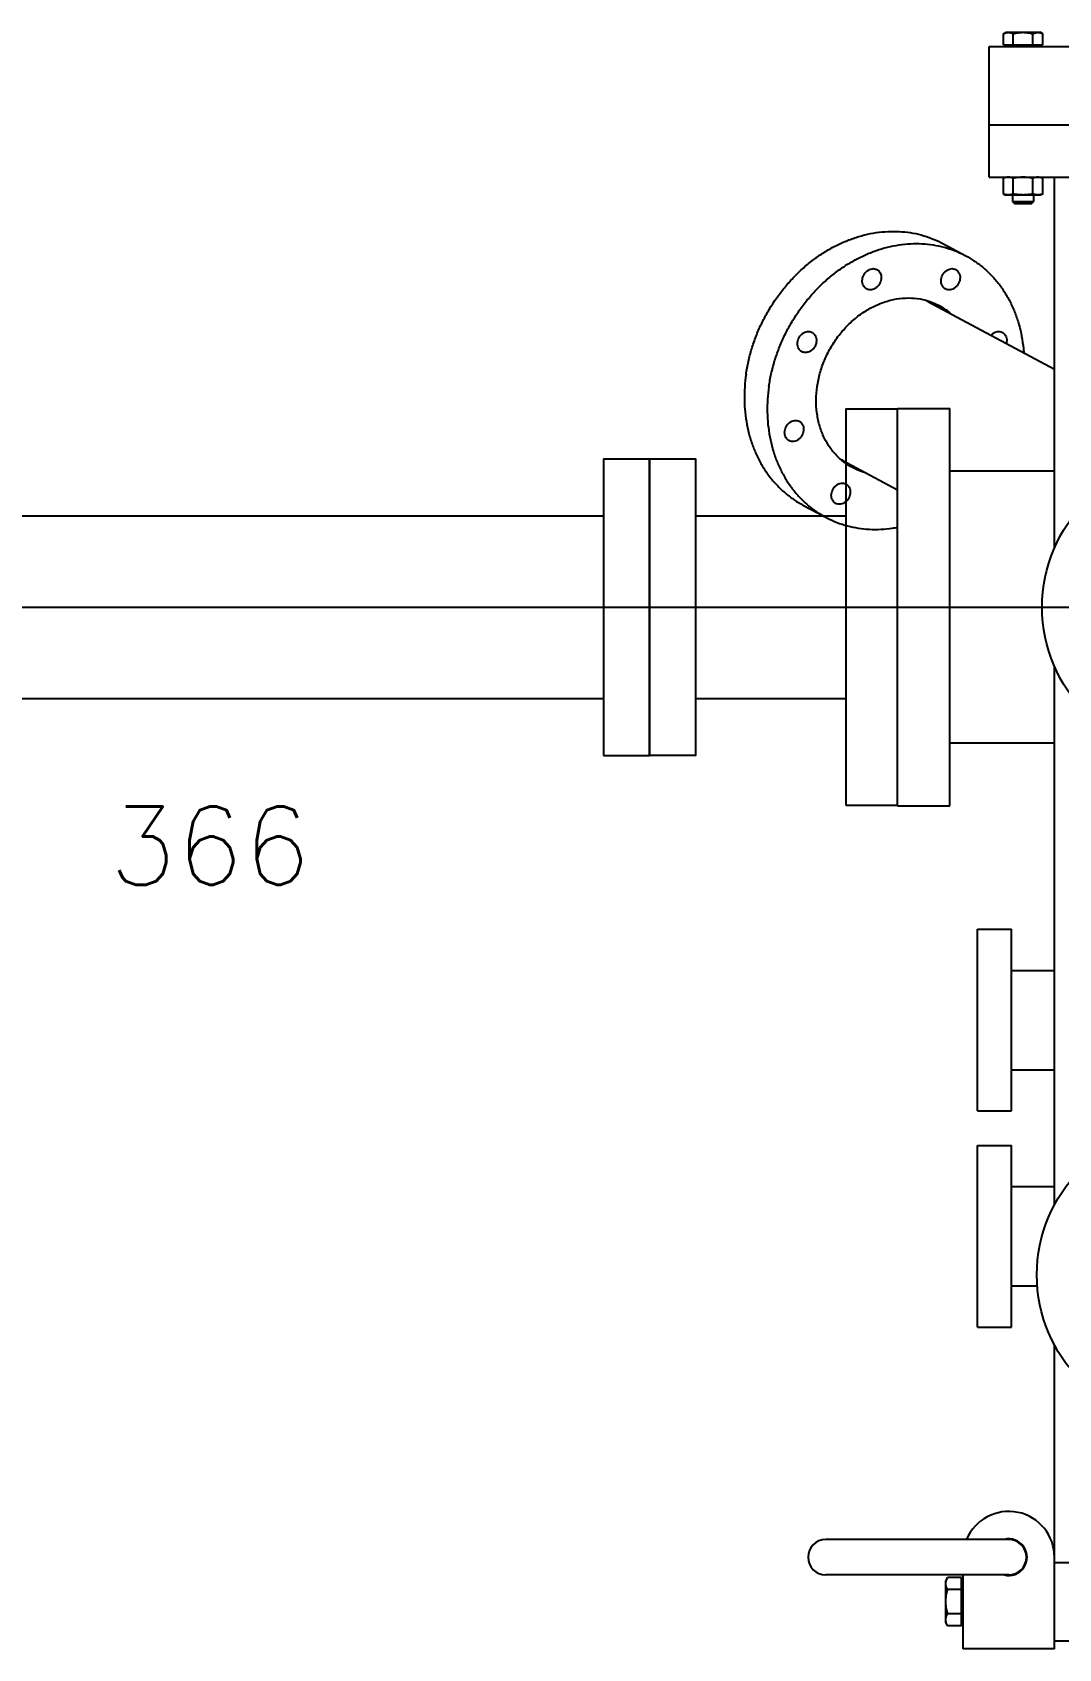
# Model space of a CAD drawing. Extents: x -50 to 48714, y -13211 to 6743.
# Drawn here: x 25270 to 25663, y -8166 to -7547 of the extents above; entities that cross this region are included whole.
import ezdxf

# ---------------------------------------------------------------- set-up
doc = ezdxf.new("R2010")
doc.units = 0
doc.header["$LTSCALE"] = 50
doc.linetypes.add('MITTEX2', pattern=[101.6, 63.5, -12.7, 12.7, -12.7])
doc.layers.get('0').update_dxf_attribs({"linetype": 'CONTINUOUS'})
doc.layers.add('MITTEX2', color=5, linetype='MITTEX2')
doc.styles.add('H30', font='txt.shx', dxfattribs={"height": 30})

# ---------------------------------------------------------------- blocks, each defined once
blk = doc.blocks.new('SMAF_UE46_S')
for p, q in [((-358.51, 219.37), (-357.5, 219.95)), ((-358.51, 215.1), (-358.51, 219.37)), ((-357.5, 219.95), (-344.5, 219.95)), ((-354.75, 215.1), (-354.75, 219.37)), ((-347.25, 215.1), (-347.25, 219.37)), ((-343.49, 219.37), (-344.5, 219.95)), ((-343.49, 215.1), (-343.49, 219.37)), ((-364, 214.5), (366, 214.5)), ((-364, 164.5), (-364, 214.5)), ((-358.51, 215.1), (-343.49, 215.1)), ((-356.81, 214.5), (-356.81, 215.1)), ((-345.18, 214.5), (-345.18, 215.1)), ((-364, 184.5), (366, 184.5)), ((-364, 164.5), (366, 164.5)), ((-357.5, 164.5), (-358.51, 164.13)), ((-358.51, 158.07), (-358.51, 164.13)), ((-354.75, 158.07), (-354.75, 164.13)), ((-347.25, 158.07), (-347.25, 164.13)), ((-344.5, 164.5), (-343.49, 164.13)), ((-343.49, 158.07), (-343.49, 164.13)), ((-339, 22.59), (-339, 164.5)), ((-358.51, 158.07), (-357.5, 157.7)), ((-344.5, 157.7), (-357.5, 157.7)), ((-355, 157.7), (-355, 155.18)), ((-355, 155.18), (-347, 155.18)), ((-355, 155.18), (-354.32, 154.5)), ((-347, 155.18), (-347.68, 154.5)), ((-347, 157.7), (-347, 155.18)), ((-343.49, 158.07), (-344.5, 157.7)), ((-354.32, 154.5), (-347.68, 154.5)), ((-381.72, 139.15), (-372.97, 134.47)), ((-387.47, 116.99), (-339, 91.05)), ((-399, -76), (-399, 76)), ((-399, 76), (-379, 76)), ((-379, -76), (-379, 76)), ((-420.03, 56.16), (-399, 44.9)), ((-339, 52), (-379, 52)), ((-435.28, 39.08), (-426.53, 34.4)), ((-339, -228.78), (-339, -22.59)), ((-339, -52), (-379, -52)), ((-399, -76), (-379, -76)), ((-368.5, -192.75), (-368.5, -123.25)), ((-368.5, -123.25), (-355.5, -123.25)), ((-355.5, -192.75), (-355.5, -123.25)), ((-355.5, -139), (-339, -139)), ((-355.5, -177), (-339, -177)), ((-368.5, -192.75), (-355.5, -192.75)), ((-368.5, -275.45), (-368.5, -205.95)), ((-368.5, -205.95), (-355.5, -205.95)), ((-355.5, -275.45), (-355.5, -205.95)), ((-355.5, -221.7), (-339, -221.7)), ((-355.5, -259.7), (-345.56, -259.7)), ((-368.5, -275.45), (-355.5, -275.45)), ((-339, -398.5), (-339, -282.22)), ((-356.5, -356.75), (-426.5, -356.75)), ((-356.5, -370.25), (-426.5, -370.25)), ((-374, -398.5), (-374, -370.25)), ((-339, -365.5), (341, -365.5)), ((-379.87, -371.26), (-380.58, -372.5)), ((-380.58, -388.5), (-380.58, -372.5)), ((-374.6, -371.26), (-379.87, -371.26)), ((-374.6, -375.88), (-379.87, -375.88)), ((-374.6, -389.74), (-374.6, -371.26)), ((-374, -373.18), (-374.6, -373.18)), ((-379.87, -389.74), (-380.58, -388.5)), ((-374.6, -385.12), (-379.87, -385.12)), ((-374, -387.82), (-374.6, -387.82)), ((-374.6, -389.74), (-379.87, -389.74)), ((-339, -395.5), (341, -395.5)), ((-339, -398.5), (-374, -398.5))]:
    blk.add_line(p, q)
for centre in [(-287, 0), (-289, -255.5)]:
    blk.add_circle(centre, 56.75)
for centre, radius, start, end in [((-356.5, -363.5), 17.5, 0, 157.25111), ((-426.5, -363.5), 6.75, 90, 270), ((-356.5, -363.5), 7, 255.49735, 104.50265), ((-356.5, -363.5), 6.75, 270, 90)]:
    blk.add_arc(centre, radius, start, end)
for points, start_tangent, end_tangent in [([(-358.51, 219.37), (-358.02, 219.62), (-357.55, 219.8), (-357.09, 219.91), (-356.63, 219.95)], (0.866025, 0.5), (1, 0)), ([(-356.63, 219.95), (-356.17, 219.91), (-355.71, 219.8), (-355.24, 219.62), (-354.75, 219.37)], (1, 0), (0.866025, -0.5)), ([(-354.75, 219.37), (-353.78, 219.62), (-352.84, 219.8), (-351.92, 219.91), (-351, 219.95)], (0.960769, 0.27735), (1, 0)), ([(-351, 219.95), (-350.08, 219.91), (-349.15, 219.8), (-348.21, 219.62), (-347.25, 219.37)], (1, 0), (0.960769, -0.27735)), ([(-347.25, 219.37), (-346.76, 219.62), (-346.29, 219.8), (-345.83, 219.91), (-345.37, 219.95)], (0.866025, 0.5), (1, 0)), ([(-345.37, 219.95), (-344.91, 219.91), (-344.53, 219.83)], (1, 0), (0.960596, -0.27795)), ([(-344.53, 219.83), (-344.45, 219.8)], (0.960596, -0.27795), (0.95406, -0.299617)), ([(-344.45, 219.8), (-343.98, 219.62), (-343.49, 219.37)], (0.95406, -0.299617), (0.866025, -0.5)), ([(-356.63, 164.5), (-357, 164.48), (-357.37, 164.44), (-357.75, 164.36), (-358.12, 164.26), (-358.51, 164.13)], (-1, 0), (-0.939693, -0.34202)), ([(-354.75, 164.13), (-355.14, 164.26), (-355.51, 164.36), (-355.88, 164.44), (-356.26, 164.48), (-356.63, 164.5)], (-0.939693, 0.34202), (-1, 0)), ([(-351, 164.5), (-351.75, 164.48), (-352.5, 164.44), (-353.24, 164.36), (-353.99, 164.26), (-354.75, 164.13)], (-1, 0), (-0.983841, -0.179044)), ([(-347.25, 164.13), (-348.01, 164.26), (-348.76, 164.36), (-349.51, 164.44), (-350.26, 164.48), (-351, 164.5)], (-0.983841, 0.179044), (-1, 0)), ([(-345.37, 164.5), (-345.74, 164.48), (-346.12, 164.44), (-346.49, 164.36), (-346.86, 164.26), (-347.25, 164.13)], (-1, 0), (-0.939693, -0.34202)), ([(-343.49, 164.13), (-343.88, 164.26), (-344.25, 164.36), (-344.63, 164.44), (-345, 164.48), (-345.37, 164.5)], (-0.939693, 0.34202), (-1, 0)), ([(-356.63, 157.7), (-357, 157.72), (-357.37, 157.76), (-357.75, 157.84), (-358.12, 157.94), (-358.51, 158.07)], (-1, 0), (-0.939693, 0.34202)), ([(-354.75, 158.07), (-355.14, 157.94), (-355.51, 157.84), (-355.88, 157.76), (-356.26, 157.72), (-356.63, 157.7)], (-0.939693, -0.34202), (-1, 0)), ([(-351, 157.7), (-351.75, 157.72), (-352.5, 157.76), (-353.24, 157.84), (-353.99, 157.94), (-354.75, 158.07)], (-1, 0), (-0.983841, 0.179044)), ([(-347.25, 158.07), (-348.01, 157.94), (-348.76, 157.84), (-349.51, 157.76), (-350.26, 157.72), (-351, 157.7)], (-0.983841, -0.179044), (-1, 0)), ([(-345.37, 157.7), (-345.74, 157.72), (-346.12, 157.76), (-346.49, 157.84), (-346.86, 157.94), (-347.25, 158.07)], (-1, 0), (-0.939693, 0.34202)), ([(-343.49, 158.07), (-343.88, 157.94), (-344.25, 157.84), (-344.63, 157.76), (-345, 157.72), (-345.37, 157.7)], (-0.939693, -0.34202), (-1, 0)), ([(-457.01, 89.12), (-456.11, 94.02), (-454.82, 98.88), (-453.17, 103.66), (-451.15, 108.33), (-448.79, 112.84), (-446.1, 117.16), (-443.11, 121.26), (-439.85, 125.09), (-436.33, 128.64), (-432.58, 131.87), (-428.65, 134.75), (-424.55, 137.27), (-420.32, 139.4), (-416, 141.12), (-411.61, 142.43), (-407.2, 143.3), (-402.8, 143.74), (-398.45, 143.74), (-394.18, 143.3), (-390.02, 142.43), (-386.01, 141.12), (-382.19, 139.4), (-381.72, 139.15)], (0.142657, 0.989772), (0.881654, -0.471897)), ([(-448.26, 84.43), (-447.36, 89.33), (-446.07, 94.2), (-444.42, 98.98), (-442.4, 103.65), (-440.04, 108.16), (-437.35, 112.48), (-434.36, 116.57), (-431.1, 120.41), (-427.58, 123.96), (-423.83, 127.18), (-419.9, 130.07), (-415.8, 132.58), (-411.57, 134.71), (-407.25, 136.44), (-402.86, 137.74), (-398.45, 138.62), (-394.05, 139.06), (-389.7, 139.06), (-385.43, 138.62), (-381.27, 137.74), (-377.26, 136.44), (-373.44, 134.71), (-372.97, 134.47)], (0.142657, 0.989772), (0.881654, -0.471897)), ([(-372.97, 134.47), (-369.82, 132.58), (-366.45, 130.07), (-363.34, 127.18), (-360.53, 123.96), (-358.03, 120.41), (-355.87, 116.57), (-354.06, 112.48), (-352.62, 108.16), (-351.56, 103.65), (-350.89, 98.98), (-350.75, 97.37)], (0.881654, -0.471897), (0.071637, -0.997431)), ([(-410.9, 121.77), (-411.22, 121.97), (-411.87, 122.61), (-412.32, 123.45), (-412.53, 124.42), (-412.51, 125.47)], (-0.881712, 0.471788), (0.142657, 0.989772)), ([(-412.51, 125.47), (-412.23, 126.52), (-411.73, 127.49), (-411.04, 128.33), (-410.21, 128.98), (-409.28, 129.38), (-408.33, 129.52), (-407.42, 129.38), (-406.93, 129.17)], (0.142657, 0.989772), (0.881712, -0.471788)), ([(-405.33, 125.47), (-405.6, 124.42), (-406.1, 123.45), (-406.79, 122.61), (-407.63, 121.97), (-408.55, 121.56), (-409.5, 121.42), (-410.41, 121.56), (-410.9, 121.77)], (-0.142657, -0.989772), (-0.881712, 0.471788)), ([(-406.93, 129.17), (-406.62, 128.98), (-405.96, 128.33), (-405.51, 127.49), (-405.3, 126.52), (-405.33, 125.47)], (0.881712, -0.471788), (-0.142657, -0.989772)), ([(-380.74, 121.77), (-381.06, 121.97), (-381.71, 122.61), (-382.16, 123.45), (-382.37, 124.42), (-382.35, 125.47)], (-0.881712, 0.471788), (0.142657, 0.989772)), ([(-382.35, 125.47), (-382.07, 126.52), (-381.57, 127.49), (-380.88, 128.33), (-380.04, 128.98), (-379.12, 129.38), (-378.17, 129.52), (-377.26, 129.38), (-376.77, 129.17)], (0.142657, 0.989772), (0.881712, -0.471788)), ([(-375.16, 125.47), (-375.44, 124.42), (-375.94, 123.45), (-376.63, 122.61), (-377.46, 121.97), (-378.39, 121.56), (-379.34, 121.42), (-380.25, 121.56), (-380.74, 121.77)], (-0.142657, -0.989772), (-0.881712, 0.471788)), ([(-376.77, 129.17), (-376.45, 128.98), (-375.8, 128.33), (-375.35, 127.49), (-375.14, 126.52), (-375.16, 125.47)], (0.881712, -0.471788), (-0.142657, -0.989772)), ([(-429.8, 84.43), (-428.73, 89.48), (-427.02, 94.42), (-424.7, 99.13), (-421.83, 103.51), (-418.46, 107.47), (-414.67, 110.91), (-410.55, 113.76), (-406.18, 115.96), (-401.68, 117.45), (-397.13, 118.21), (-392.64, 118.21), (-388.3, 117.45), (-387.4, 117.19)], (0.142657, 0.989772), (0.955387, -0.295357)), ([(-387.47, 116.99), (-388.49, 117.51)], (-0.881659, 0.471887), (-0.903687, 0.428193)), ([(-387.4, 117.19), (-384.23, 115.96), (-383.16, 115.42)], (0.955387, -0.295357), (0.881641, -0.471921)), ([(-385.15, 116.36), (-383.42, 115.08)], (0.831094, -0.556131), (0.778309, -0.627881)), ([(-383.42, 115.08), (-382.81, 114.57)], (0.778309, -0.627881), (0.757201, -0.653182)), ([(-383.16, 115.42), (-380.5, 113.76), (-378.91, 112.52)], (0.881641, -0.471921), (0.760657, -0.649154)), ([(-437.3, 101.43), (-437.02, 102.48), (-436.53, 103.45), (-435.83, 104.29), (-435, 104.94), (-434.07, 105.34), (-433.12, 105.48), (-432.21, 105.34), (-431.73, 105.13)], (0.142657, 0.989772), (0.881712, -0.471788)), ([(-363.26, 104.04), (-363.02, 104.29), (-362.18, 104.94), (-361.26, 105.34), (-360.31, 105.48), (-359.4, 105.34), (-358.91, 105.13)], (0.665883, 0.746056), (0.881712, -0.471788)), ([(-435.69, 97.73), (-436.01, 97.93), (-436.66, 98.57), (-437.11, 99.41), (-437.33, 100.38), (-437.3, 101.43)], (-0.881712, 0.471788), (0.142657, 0.989772)), ([(-430.12, 101.43), (-430.39, 100.38), (-430.89, 99.41), (-431.58, 98.57), (-432.42, 97.93), (-433.34, 97.52), (-434.29, 97.38), (-435.2, 97.52), (-435.69, 97.73)], (-0.142657, -0.989772), (-0.881712, 0.471788)), ([(-431.73, 105.13), (-431.41, 104.94), (-430.76, 104.29), (-430.31, 103.45), (-430.09, 102.48), (-430.12, 101.43)], (0.881712, -0.471788), (-0.142657, -0.989772)), ([(-358.91, 105.13), (-358.59, 104.94), (-357.94, 104.29), (-357.49, 103.45), (-357.27, 102.48), (-357.3, 101.43)], (0.881712, -0.471788), (-0.142657, -0.989772)), ([(-357.3, 101.43), (-357.41, 100.91)], (-0.142657, -0.989772), (-0.251324, -0.967903)), ([(-457.01, 89.12), (-457.52, 84.21), (-457.64, 79.35), (-457.36, 74.57), (-456.69, 69.9), (-455.63, 65.39), (-454.19, 61.07), (-452.38, 56.98), (-450.22, 53.14), (-447.72, 49.59), (-444.91, 46.37), (-441.8, 43.48), (-438.43, 40.97), (-435.28, 39.08)], (-0.142657, -0.989772), (0.881654, -0.471897)), ([(-448.26, 84.43), (-448.77, 79.53), (-448.89, 74.67), (-448.61, 69.89), (-447.94, 65.22), (-446.88, 60.71), (-445.44, 56.39), (-443.63, 52.29), (-441.47, 48.46), (-438.97, 44.91), (-436.16, 41.68), (-433.05, 38.8), (-429.68, 36.28), (-426.53, 34.4)], (-0.142657, -0.989772), (0.881654, -0.471897)), ([(-420.17, 56), (-422.3, 57.95), (-425.1, 61.4), (-427.33, 65.35), (-428.94, 69.74), (-429.9, 74.45), (-430.19, 79.39), (-429.8, 84.43)], (-0.775253, 0.631651), (0.142657, 0.989772)), ([(-442.2, 67.43), (-441.92, 68.48), (-441.42, 69.46), (-440.73, 70.3), (-439.9, 70.94), (-438.97, 71.34), (-438.02, 71.48), (-437.11, 71.34), (-436.63, 71.14)], (0.142657, 0.989772), (0.881712, -0.471788)), ([(-436.63, 71.14), (-436.31, 70.94), (-435.66, 70.3), (-435.21, 69.46), (-434.99, 68.48), (-435.02, 67.43)], (0.881712, -0.471788), (-0.142657, -0.989772)), ([(-440.59, 63.73), (-440.91, 63.93), (-441.56, 64.57), (-442.01, 65.41), (-442.23, 66.39), (-442.2, 67.43)], (-0.881712, 0.471788), (0.142657, 0.989772)), ([(-435.02, 67.43), (-435.29, 66.39), (-435.79, 65.41), (-436.48, 64.57), (-437.32, 63.93), (-438.24, 63.53), (-439.19, 63.39), (-440.1, 63.53), (-440.59, 63.73)], (-0.142657, -0.989772), (-0.881712, 0.471788)), ([(-420.63, 56.49), (-420.03, 56.16)], (0.867504, -0.497429), (0.881659, -0.471887)), ([(-416.34, 53.44), (-419, 55.1), (-420.17, 56)], (-0.881641, 0.471921), (-0.775253, 0.631651)), ([(-415.6, 53.67), (-417.68, 54.36), (-418.21, 54.58)], (-0.961508, 0.274776), (-0.923787, 0.382906)), ([(-411.16, 51.4), (-415.27, 52.91), (-416.34, 53.44)], (-0.966513, 0.256618), (-0.881641, 0.471921)), ([(-422.73, 39.69), (-423.05, 39.89), (-423.7, 40.53), (-424.15, 41.37), (-424.36, 42.35), (-424.34, 43.4)], (-0.881712, 0.471788), (0.142657, 0.989772)), ([(-424.34, 43.4), (-424.06, 44.44), (-423.56, 45.42), (-422.87, 46.26), (-422.04, 46.9), (-421.11, 47.3), (-420.16, 47.44), (-419.25, 47.3), (-418.76, 47.1)], (0.142657, 0.989772), (0.881712, -0.471788)), ([(-417.15, 43.4), (-417.43, 42.35), (-417.93, 41.37), (-418.62, 40.53), (-419.46, 39.89), (-420.38, 39.49), (-421.33, 39.35), (-422.24, 39.49), (-422.73, 39.69)], (-0.142657, -0.989772), (-0.881712, 0.471788)), ([(-418.76, 47.1), (-418.44, 46.9), (-417.79, 46.26), (-417.34, 45.42), (-417.13, 44.44), (-417.15, 43.4)], (0.881712, -0.471788), (-0.142657, -0.989772)), ([(-426.53, 34.4), (-426.06, 34.15), (-422.24, 32.43), (-418.23, 31.12), (-414.07, 30.25), (-409.8, 29.81), (-405.45, 29.81), (-401.05, 30.25), (-398.99, 30.6)], (0.881654, -0.471897), (0.981439, 0.191775)), ([(-380.58, -373.57), (-380.53, -373.01), (-380.43, -372.54)], (0, 1), (0.277946, 0.960597)), ([(-379.87, -375.88), (-380.18, -375.28), (-380.4, -374.7), (-380.53, -374.14), (-380.58, -373.57)], (-0.5, 0.866025), (0, 1)), ([(-380.58, -380.5), (-380.53, -379.36), (-380.4, -378.22), (-380.17, -377.07), (-379.87, -375.88)], (0, 1), (0.27735, 0.960769)), ([(-380.43, -372.54), (-380.4, -372.44), (-380.18, -371.86), (-379.87, -371.26)], (0.277946, 0.960597), (0.5, 0.866025)), ([(-379.87, -385.12), (-380.17, -383.93), (-380.4, -382.77), (-380.53, -381.63), (-380.58, -380.5)], (-0.27735, 0.960769), (0, 1)), ([(-380.58, -387.43), (-380.53, -386.86), (-380.4, -386.3), (-380.18, -385.72), (-379.87, -385.12)], (0, 1), (0.5, 0.866025)), ([(-379.87, -389.74), (-380.18, -389.14), (-380.4, -388.56), (-380.53, -387.99), (-380.58, -387.43)], (-0.5, 0.866025), (0, 1))]:
    blk.add_spline(points, degree=3, dxfattribs=dict(start_tangent=start_tangent, end_tangent=end_tangent))
blk = doc.blocks.new('R_CF100_63X95')
for p, q in [((17.6, 35), (75.2, 35)), ((17.6, -35), (75.2, -35))]:
    blk.add_line(p, q)
for points in [[(75.2, -75.8), (95, -75.8), (95, 75.8), (75.2, 75.8)], [(0, 56.75), (17.6, 56.75), (17.6, -56.75), (0, -56.75)]]:
    blk.add_lwpolyline(points, close=True)
blk = doc.blocks.new('F_CF63')
for p, q in [((-0.1, 56.75), (17.5, 56.75)), ((0, 56.75), (0, -56.75)), ((17.5, 56.75), (17.5, -56.75)), ((-0.1, -56.75), (17.5, -56.75))]:
    blk.add_line(p, q)

msp = doc.modelspace()

# ---------------------------------------------------------------- linework, layer by layer
for p, q in [((25157.1, -7732.09), (25488.5, -7732.09)), ((25157.1, -7802.09), (25488.5, -7802.09))]:
    msp.add_line(p, q)
at = {"layer": 'MITTEX2'}
msp.add_line((24250, -7767.09), (26000, -7767.09), dxfattribs=at)

# ---------------------------------------------------------------- block references
for name, p in [('SMAF_UE46_S', (26000, -7767.09)), ('R_CF100_63X95', (25506, -7767.09)), ('F_CF63', (25488.5, -7767.09))]:
    msp.add_blockref(name, p)

# ---------------------------------------------------------------- texts
at = {"style": 'H30'}
msp.add_text('366', height=30, dxfattribs=at).set_placement((25299.25, -7873.39))

doc.saveas('drawing.dxf')
